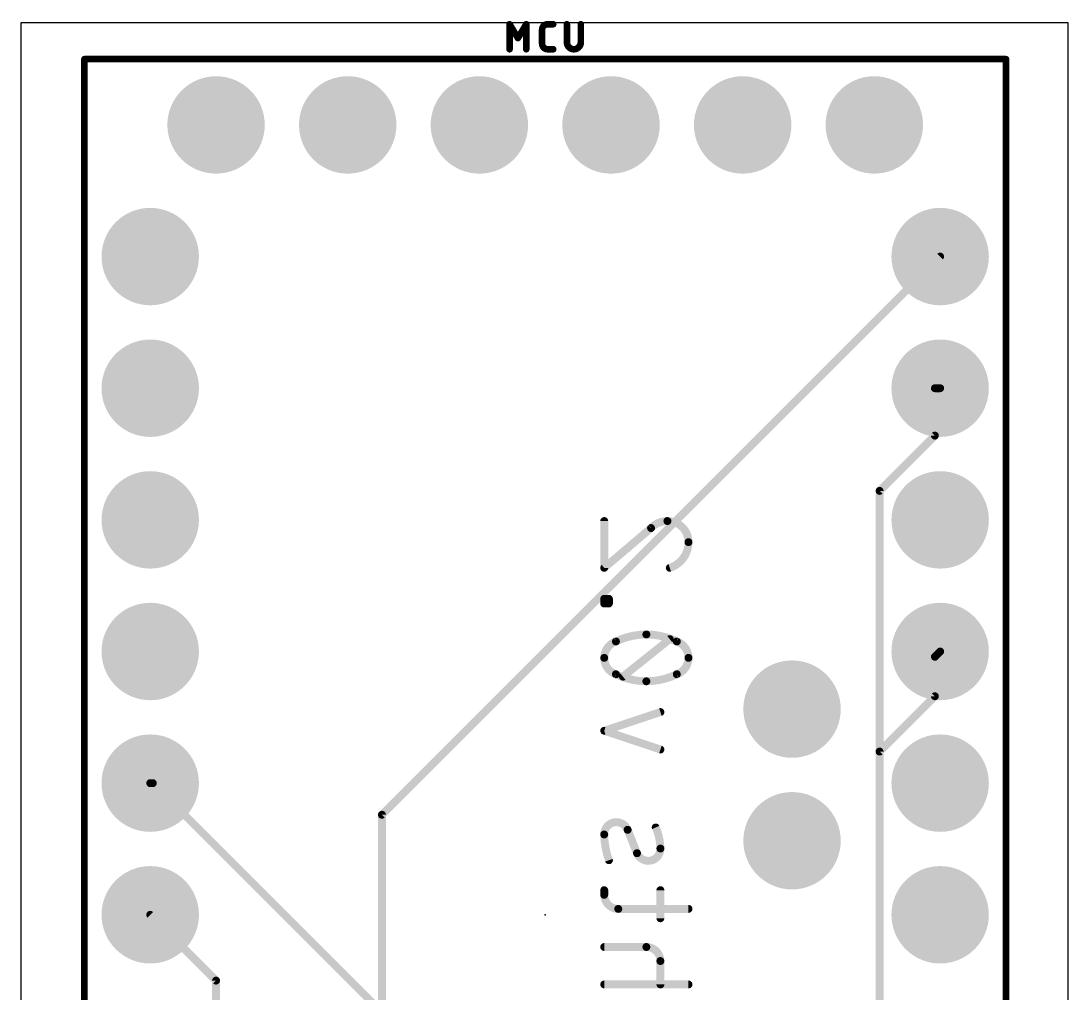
# Model space of a CAD drawing. Extents: x 0 to 20.2, y 38.2 to 79.5.
# Drawn here: x 0.05 to 20.25, y 60.72 to 79.48 of the extents above; entities that cross this region are included whole.
import ezdxf

# ---------------------------------------------------------------- set-up
doc = ezdxf.new("R2010")
doc.units = 0
for name, color, linetype in [('1', 12, 'CONTINUOUS'), ('16', 132, 'CONTINUOUS'), ('17', 110, 'CONTINUOUS'), ('20', 31, 'CONTINUOUS'), ('23', 53, 'CONTINUOUS'), ('25', 253, 'CONTINUOUS'), ('51', 253, 'CONTINUOUS')]:
    doc.layers.add(name, color=color, linetype=linetype)

# ---------------------------------------------------------------- blocks, each defined once
blk = doc.blocks.new('ROUNDP')
at = {"const_width": 0.5}
blk.add_lwpolyline([(0, -0.25, 1), (0, 0.25, 1), (0, -0.25)], format="xyb", dxfattribs=at)

msp = doc.modelspace()

# ---------------------------------------------------------------- linework, layer by layer
at = {"layer": '1', "const_width": 0.1524}
for points in [[(17.78, 74.93), (7.0104, 64.1604)], [(17.6784, 67.2084), (17.78, 67.31)], [(17.6784, 66.4464), (17.6784, 67.2084)], [(16.6116, 65.3796), (17.6784, 66.4464)], [(16.6116, 44.6532), (16.6116, 65.3796)], [(7.0104, 64.1604), (7.0104, 58.9788)], [(2.54, 62.23), (3.81, 60.96)], [(3.81, 60.96), (3.81, 58.8264)]]:
    msp.add_lwpolyline(points, dxfattribs=at)
at = {"layer": '1', "const_width": 0.0762}
for points in [[(17.8069, 74.9031, 1), (17.7531, 74.9569)], [(17.7165, 67.2084, 1), (17.6403, 67.2084)], [(17.6515, 67.2353, 1), (17.7053, 67.1815)], [(17.8069, 67.2831, 1), (17.7531, 67.3369)], [(17.6403, 66.4464, 1), (17.7165, 66.4464)], [(17.7053, 66.4195, 1), (17.6515, 66.4733)], [(16.6497, 65.3796, 1), (16.5735, 65.3796)], [(16.5847, 65.4065, 1), (16.6385, 65.3527)], [(7.0485, 64.1604, 1), (6.9723, 64.1604)], [(6.9835, 64.1873, 1), (7.0373, 64.1335)], [(2.5669, 62.2569, 1), (2.5131, 62.2031)], [(3.8481, 60.96, 1), (3.7719, 60.96)], [(3.7831, 60.9331, 1), (3.8369, 60.9869)]]:
    msp.add_lwpolyline(points, format="xyb", dxfattribs=at)
at = {"layer": '16', "const_width": 0.1524}
for points in [[(17.6784, 71.4756), (17.6784, 72.39)], [(17.6784, 72.39), (17.78, 72.39)], [(16.6116, 70.4088), (17.6784, 71.4756)], [(16.6116, 45.5676), (16.6116, 70.4088)], [(11.2992, 68.924), (11.2992, 69.8271)], [(12.2023, 69.6917), (11.2992, 68.924)], [(11.3895, 68.3266), (11.2992, 68.3266)], [(11.2992, 68.3266), (11.2992, 68.2362)], [(11.2992, 68.2362), (11.3895, 68.2362)], [(11.3895, 68.2362), (11.3895, 68.3266)], [(11.6604, 66.826), (12.5635, 67.5485)], [(11.2992, 65.7804), (12.3829, 66.1417)], [(12.3829, 65.4192), (11.2992, 65.7804)], [(2.5908, 64.77), (2.54, 64.77)], [(2.5908, 64.77), (7.9248, 59.436)], [(11.7507, 63.8699), (11.9314, 63.4184)], [(11.2992, 62.6148), (11.2992, 62.7051)], [(12.3829, 62.1632), (12.3829, 62.7051)], [(12.9248, 62.3438), (11.5701, 62.3438)], [(12.112, 61.6086), (11.2992, 61.6086)], [(12.3829, 60.8861), (12.3829, 61.3377)], [(11.2992, 60.8861), (12.9248, 60.8861)]]:
    msp.add_lwpolyline(points, dxfattribs=at)
at = {"layer": '16'}
for points, const_width in [([(17.7165, 72.39, 1), (17.6403, 72.39)], 0.0762), ([(17.6784, 72.4281, 1), (17.6784, 72.3519)], 0.0762), ([(17.78, 72.3519, 1), (17.78, 72.4281)], 0.0762), ([(17.7053, 71.4487, 1), (17.6515, 71.5025)], 0.0762), ([(17.6403, 71.4756, 1), (17.7165, 71.4756)], 0.0762), ([(16.6497, 70.4088, 1), (16.5735, 70.4088)], 0.0762), ([(16.5847, 70.4357, 1), (16.6385, 70.3819)], 0.0762), ([(11.3373, 69.8271, 1), (11.2611, 69.8271)], 0.0762), ([(12.5184, 69.8271, 0.2053), (12.2023, 69.6917)], 0.1524), ([(12.9248, 69.4207, 0.4142), (12.5184, 69.8271)], 0.1524), ([(12.5184, 69.8652, 1), (12.5184, 69.789)], 0.0762), ([(12.5184, 69.789, 1), (12.5184, 69.8652)], 0.0762), ([(12.1747, 69.718, 1), (12.2299, 69.6654)], 0.0762), ([(12.227, 69.6626, 1), (12.1776, 69.7207)], 0.0762), ([(12.5635, 68.924, 0.3252), (12.9248, 69.4207)], 0.1524), ([(12.9629, 69.4207, 1), (12.8867, 69.4207)], 0.0762), ([(12.8867, 69.4207, 1), (12.9629, 69.4207)], 0.0762), ([(11.2745, 68.9531, 1), (11.3239, 68.895)], 0.0762), ([(11.2611, 68.924, 1), (11.3373, 68.924)], 0.0762), ([(12.5518, 68.9603, 1), (12.5753, 68.8878)], 0.0762), ([(11.2992, 68.3647, 1), (11.2992, 68.2885)], 0.0762), ([(11.3373, 68.3266, 1), (11.2611, 68.3266)], 0.0762), ([(11.2992, 68.2743, 1), (11.2992, 68.1981)], 0.0762), ([(11.4276, 68.3266, 1), (11.3514, 68.3266)], 0.0762), ([(11.3895, 68.2885, 1), (11.3895, 68.3647)], 0.0762), ([(11.3895, 68.1981, 1), (11.3895, 68.2743)], 0.0762), ([(11.2611, 68.2362, 1), (11.3373, 68.2362)], 0.0762), ([(11.3514, 68.2362, 1), (11.4276, 68.2362)], 0.0762), ([(12.112, 67.6388, 0.1139), (11.525, 67.5033)], 0.1524), ([(12.699, 67.5033, 0.1139), (12.112, 67.6388)], 0.1524), ([(12.112, 67.6769, 1), (12.112, 67.6007)], 0.0762), ([(12.112, 67.6007, 1), (12.112, 67.6769)], 0.0762), ([(11.525, 67.5033, 0.3205), (11.2992, 67.1872)], 0.1524), ([(11.5083, 67.5376, 1), (11.5417, 67.4691)], 0.0762), ([(11.5373, 67.4673, 1), (11.5126, 67.5393)], 0.0762), ([(12.5873, 67.5187, 1), (12.5397, 67.5782)], 0.0762), ([(12.9248, 67.1872, 0.3205), (12.699, 67.5033)], 0.1524), ([(12.7114, 67.5393, 1), (12.6867, 67.4673)], 0.0762), ([(12.6823, 67.4691, 1), (12.7157, 67.5376)], 0.0762), ([(11.2992, 67.1872, 0.3205), (11.525, 66.8711)], 0.1524), ([(11.3373, 67.1872, 1), (11.2611, 67.1872)], 0.0762), ([(11.2611, 67.1872, 1), (11.3373, 67.1872)], 0.0762), ([(12.699, 66.8711, 0.3205), (12.9248, 67.1872)], 0.1524), ([(12.9629, 67.1872, 1), (12.8867, 67.1872)], 0.0762), ([(12.8867, 67.1872, 1), (12.9629, 67.1872)], 0.0762), ([(11.5417, 66.9054, 1), (11.5083, 66.8369)], 0.0762), ([(11.525, 66.8711, 0.1139), (12.112, 66.7357)], 0.1524), ([(11.5126, 66.8351, 1), (11.5373, 66.9072)], 0.0762), ([(11.6366, 66.8557, 1), (11.6842, 66.7962)], 0.0762), ([(12.112, 66.7357, 0.1139), (12.699, 66.8711)], 0.1524), ([(12.6867, 66.9072, 1), (12.7114, 66.8351)], 0.0762), ([(12.7157, 66.8369, 1), (12.6823, 66.9054)], 0.0762), ([(12.112, 66.7738, 1), (12.112, 66.6976)], 0.0762), ([(12.112, 66.6976, 1), (12.112, 66.7738)], 0.0762), ([(12.395, 66.1055, 1), (12.3709, 66.1778)], 0.0762), ([(11.3112, 65.8166, 1), (11.2871, 65.7443)], 0.0762), ([(11.2871, 65.8166, 1), (11.3112, 65.7443)], 0.0762), ([(12.3709, 65.383, 1), (12.395, 65.4553)], 0.0762), ([(2.54, 64.8081, 1), (2.54, 64.7319)], 0.0762), ([(2.6177, 64.7969, 1), (2.5639, 64.7431)], 0.0762), ([(2.5908, 64.7319, 1), (2.5908, 64.8081)], 0.0762), ([(11.7507, 63.8699, 0.8318), (11.2992, 63.7796)], 0.1524), ([(11.3373, 63.7802, 1), (11.2611, 63.7791)], 0.0762), ([(11.2992, 63.7796, 0.083), (11.3895, 63.2829)], 0.1524), ([(11.7861, 63.8841, 1), (11.7154, 63.8558)], 0.0762), ([(11.7154, 63.8558, 1), (11.7861, 63.8841)], 0.0762), ([(12.3829, 63.5087, 0.1025), (12.2926, 63.9151)], 0.1524), ([(12.3274, 63.9307, 1), (12.2579, 63.8994)], 0.0762), ([(11.2611, 63.7791, 1), (11.3373, 63.7802)], 0.0762), ([(11.9314, 63.4184, 0.8318), (12.3829, 63.5087)], 0.1524), ([(11.9667, 63.4325, 1), (11.896, 63.4042)], 0.0762), ([(11.896, 63.4042, 1), (11.9667, 63.4325)], 0.0762), ([(12.421, 63.5092, 1), (12.3448, 63.5081)], 0.0762), ([(12.3448, 63.5081, 1), (12.421, 63.5092)], 0.0762), ([(11.3537, 63.27, 1), (11.4253, 63.2958)], 0.0762), ([(11.3373, 62.7051, 1), (11.2611, 62.7051)], 0.0762), ([(11.2992, 62.6148, 0.4142), (11.5701, 62.3438)], 0.1524), ([(11.3373, 62.6148, 1), (11.2611, 62.6148)], 0.0762), ([(11.2611, 62.6148, 1), (11.3373, 62.6148)], 0.0762), ([(12.421, 62.7051, 1), (12.3448, 62.7051)], 0.0762), ([(11.5701, 62.3819, 1), (11.5701, 62.3057)], 0.0762), ([(11.5701, 62.3057, 1), (11.5701, 62.3819)], 0.0762), ([(12.9248, 62.3057, 1), (12.9248, 62.3819)], 0.0762), ([(12.3448, 62.1632, 1), (12.421, 62.1632)], 0.0762), ([(11.2992, 61.6467, 1), (11.2992, 61.5705)], 0.0762), ([(12.3829, 61.3377, 0.4142), (12.112, 61.6086)], 0.1524), ([(12.112, 61.6467, 1), (12.112, 61.5705)], 0.0762), ([(12.112, 61.5705, 1), (12.112, 61.6467)], 0.0762), ([(12.421, 61.3377, 1), (12.3448, 61.3377)], 0.0762), ([(12.3448, 61.3377, 1), (12.421, 61.3377)], 0.0762), ([(11.2992, 60.9242, 1), (11.2992, 60.848)], 0.0762), ([(12.3448, 60.8861, 1), (12.421, 60.8861)], 0.0762), ([(12.9248, 60.848, 1), (12.9248, 60.9242)], 0.0762)]:
    msp.add_lwpolyline(points, format="xyb", dxfattribs=dict(at, const_width=const_width))
at = {"layer": '20'}
for p, q in [((20.2478, 79.4387), (0.0457, 79.4387)), ((0.0457, 79.4387), (0.0457, 38.1825)), ((20.2478, 38.1825), (20.2478, 79.4387))]:
    msp.add_line(p, q, dxfattribs=at)
at = {"layer": '23'}
msp.add_point((10.16, 62.23), dxfattribs=at)
at = {"layer": '25', "const_width": 0.127}
for points in [[(9.473, 78.9305), (9.473, 79.4131)], [(9.473, 79.4131), (9.6339, 79.145)], [(9.6339, 79.145), (9.7948, 79.4131)], [(9.7948, 79.4131), (9.7948, 78.9305)], [(10.2077, 79.4131), (10.315, 79.4131)], [(10.5788, 79.4131), (10.5788, 79.0646)], [(10.847, 79.0646), (10.847, 79.4131)], [(10.1005, 79.0377), (10.1005, 79.3059)], [(10.315, 78.9305), (10.2077, 78.9305)]]:
    msp.add_lwpolyline(points, dxfattribs=at)
at = {"layer": '25'}
for points, const_width in [([(9.5003, 79.4294, 1), (9.4458, 79.3968)], 0.0635), ([(9.5048, 79.4131, 1), (9.4413, 79.4131)], 0.0635), ([(9.8265, 79.4131, 1), (9.763, 79.4131)], 0.0635), ([(9.822, 79.3968, 1), (9.7676, 79.4294)], 0.0635), ([(10.2077, 79.4131, 0.4142), (10.1005, 79.3059)], 0.127), ([(10.2077, 79.4449, 1), (10.2077, 79.3813)], 0.0635), ([(10.2077, 79.3814, 1), (10.2077, 79.4448)], 0.0635), ([(10.315, 79.3813, 1), (10.315, 79.4449)], 0.0635), ([(10.6106, 79.4131, 1), (10.5471, 79.4131)], 0.0635), ([(10.8787, 79.4131, 1), (10.8152, 79.4131)], 0.0635), ([(9.6067, 79.1613, 1), (9.6611, 79.1287)], 0.0635), ([(9.6067, 79.1287, 1), (9.6611, 79.1613)], 0.0635), ([(10.1322, 79.3059, 1), (10.0687, 79.3059)], 0.0635), ([(10.0687, 79.3059, 1), (10.1322, 79.3059)], 0.0635), ([(10.1322, 79.0377, 1), (10.0687, 79.0377)], 0.0635), ([(10.0687, 79.0377, 1), (10.1322, 79.0377)], 0.0635), ([(10.1005, 79.0377, 0.4142), (10.2077, 78.9305)], 0.127), ([(10.2077, 78.9623, 1), (10.2077, 78.8988)], 0.0635), ([(10.2077, 78.8988, 1), (10.2077, 78.9623)], 0.0635), ([(10.315, 78.8988, 1), (10.315, 78.9623)], 0.0635), ([(10.5788, 79.0646, 1), (10.847, 79.0646)], 0.127), ([(10.6106, 79.0646, 1), (10.5471, 79.0646)], 0.0635), ([(10.5471, 79.0646, 1), (10.6106, 79.0646)], 0.0635), ([(10.8787, 79.0646, 1), (10.8152, 79.0646)], 0.0635), ([(10.8152, 79.0646, 1), (10.8787, 79.0646)], 0.0635), ([(9.4413, 78.9305, 1), (9.5048, 78.9305)], 0.0635), ([(9.763, 78.9305, 1), (9.8265, 78.9305)], 0.0635)]:
    msp.add_lwpolyline(points, format="xyb", dxfattribs=dict(at, const_width=const_width))
at = {"layer": '51', "const_width": 0.0635}
for points in [[(1.27, 78.7718, 1), (1.27, 78.7083)], [(1.3017, 78.74, 1), (1.2383, 78.74)], [(19.0817, 78.74, 1), (19.0183, 78.74)], [(19.05, 78.7083, 1), (19.05, 78.7718)]]:
    msp.add_lwpolyline(points, format="xyb", dxfattribs=at)
at = {"layer": '51', "const_width": 0.127}
for points in [[(1.27, 78.74), (1.27, 45.72)], [(19.05, 78.74), (1.27, 78.74)], [(19.05, 45.72), (19.05, 78.74)]]:
    msp.add_lwpolyline(points, dxfattribs=at)

# ---------------------------------------------------------------- block references
at = {"layer": '17', "xscale": 1.8796, "yscale": 1.8796}
for p in [(3.81, 77.47), (3.81, 77.47), (6.35, 77.47), (6.35, 77.47), (8.89, 77.47), (8.89, 77.47), (11.43, 77.47), (11.43, 77.47), (13.97, 77.47), (13.97, 77.47), (16.51, 77.47), (16.51, 77.47), (2.54, 74.93), (2.54, 74.93), (17.78, 74.93), (17.78, 74.93), (2.54, 72.39), (2.54, 72.39), (17.78, 72.39), (17.78, 72.39), (2.54, 69.85), (2.54, 69.85), (17.78, 69.85), (17.78, 69.85), (2.54, 67.31), (2.54, 67.31), (17.78, 67.31), (17.78, 67.31), (14.9225, 66.1988), (14.9225, 66.1988), (2.54, 64.77), (2.54, 64.77), (17.78, 64.77), (17.78, 64.77), (14.9225, 63.6588), (14.9225, 63.6588), (2.54, 62.23), (2.54, 62.23), (17.78, 62.23), (17.78, 62.23)]:
    msp.add_blockref('ROUNDP', p, dxfattribs=at)

doc.saveas('drawing.dxf')
